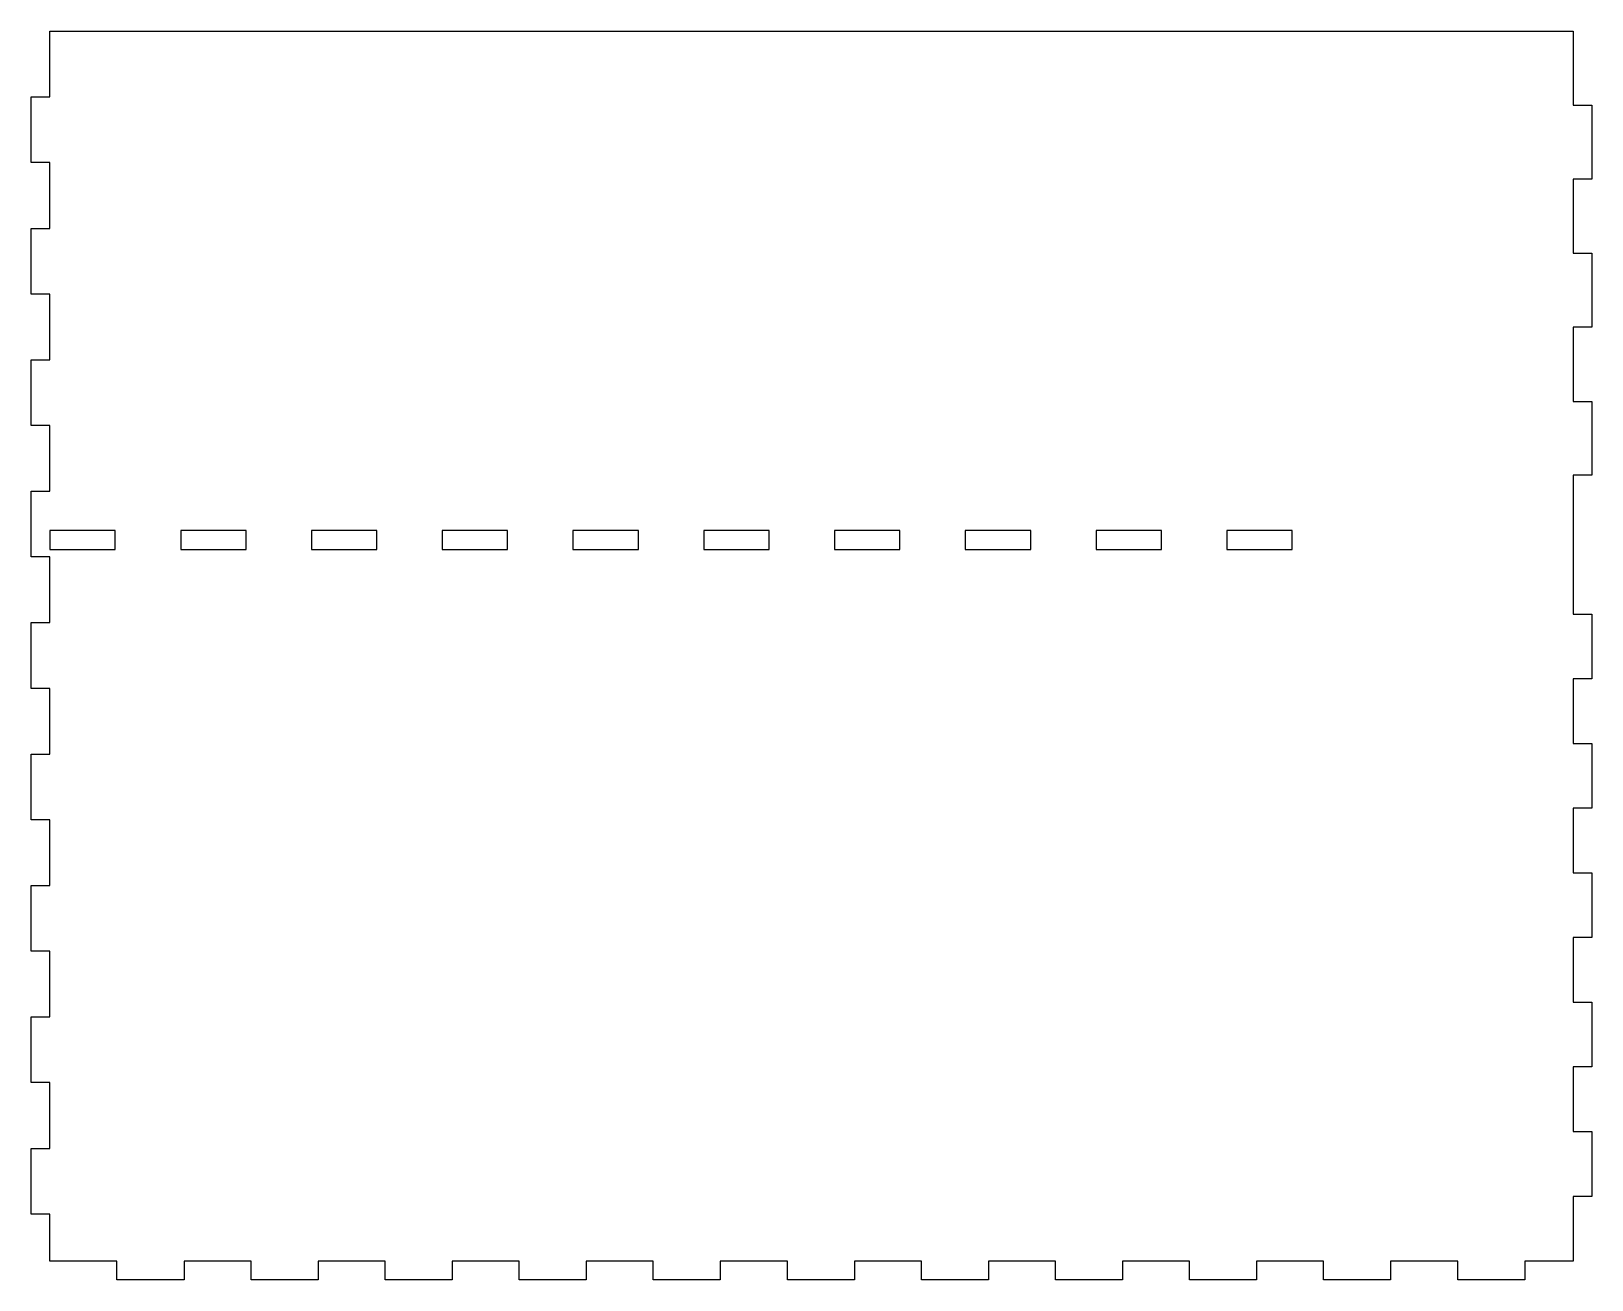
# Model space of a CAD drawing. Header units: millimetres. Extents: x -250 to 0, y 0 to 200.
import ezdxf

# ---------------------------------------------------------------- set-up
doc = ezdxf.new("R2010")
doc.units = ezdxf.units.MM
doc.layers.get('0').update_dxf_attribs({"linetype": 'CONTINUOUS'})

msp = doc.modelspace()

# ---------------------------------------------------------------- linework, layer by layer
for points in [[(0, 128.86), (-3, 128.86), (-3, 106.64), (0, 106.64), (0, 96.27), (-3, 96.27), (-3, 85.91), (0, 85.91), (0, 75.55), (-3, 75.55), (-3, 65.18), (0, 65.18), (0, 54.82), (-3, 54.82), (-3, 44.45), (0, 44.45), (0, 34.09), (-3, 34.09), (-3, 23.73), (0, 23.73), (0, 13.36), (-3, 13.36), (-3, 3), (-10.74, 3), (-10.74, 0), (-21.48, 0), (-21.48, 3), (-32.22, 3), (-32.22, 0), (-42.96, 0), (-42.96, 3), (-53.7, 3), (-53.7, 0), (-64.43, 0), (-64.43, 3), (-75.17, 3), (-75.17, 0), (-85.91, 0), (-85.91, 3), (-96.65, 3), (-96.65, 0), (-107.39, 0), (-107.39, 3), (-118.13, 3), (-118.13, 0), (-128.87, 0), (-128.87, 3), (-139.61, 3), (-139.61, 0), (-150.35, 0), (-150.35, 3), (-161.09, 3), (-161.09, 0), (-171.83, 0), (-171.83, 3), (-182.57, 3), (-182.57, 0), (-193.3, 0), (-193.3, 3), (-204.04, 3), (-204.04, 0), (-214.78, 0), (-214.78, 3), (-225.52, 3), (-225.52, 0), (-236.26, 0), (-236.26, 3), (-247, 3), (-247, 10.53), (-250, 10.53), (-250, 21.05), (-247, 21.05), (-247, 31.58), (-250, 31.58), (-250, 42.11), (-247, 42.11), (-247, 52.63), (-250, 52.63), (-250, 63.16), (-247, 63.16), (-247, 73.68), (-250, 73.68), (-250, 84.21), (-247, 84.21), (-247, 94.74), (-250, 94.74), (-250, 105.26), (-247, 105.26), (-247, 115.79), (-250, 115.79), (-250, 126.32), (-247, 126.32), (-247, 136.84), (-250, 136.84), (-250, 147.37), (-247, 147.37), (-247, 157.89), (-250, 157.89), (-250, 168.42), (-247, 168.42), (-247, 178.95), (-250, 178.95), (-250, 189.47), (-247, 189.47), (-247, 200), (-3, 200), (-3, 188.14), (0, 188.14), (0, 176.29), (-3, 176.29), (-3, 164.43), (0, 164.43), (0, 152.57), (-3, 152.57), (-3, 140.71), (0, 140.71)], [(-247, 120), (-247, 117), (-236.53, 117), (-236.53, 120)], [(-226.05, 120), (-226.05, 117), (-215.58, 117), (-215.58, 120)], [(-194.63, 120), (-205.11, 120), (-205.11, 117), (-194.63, 117)], [(-184.16, 120), (-184.16, 117), (-173.68, 117), (-173.68, 120)], [(-163.21, 120), (-163.21, 117), (-152.74, 117), (-152.74, 120)], [(-142.26, 120), (-142.26, 117), (-131.79, 117), (-131.79, 120)], [(-110.84, 120), (-121.32, 120), (-121.32, 117), (-110.84, 117)], [(-89.89, 120), (-100.37, 120), (-100.37, 117), (-89.89, 117)], [(-68.95, 120), (-79.42, 120), (-79.42, 117), (-68.95, 117)], [(-48, 120), (-58.47, 120), (-58.47, 117), (-48, 117)]]:
    msp.add_lwpolyline(points, close=True)

doc.saveas('drawing.dxf')
